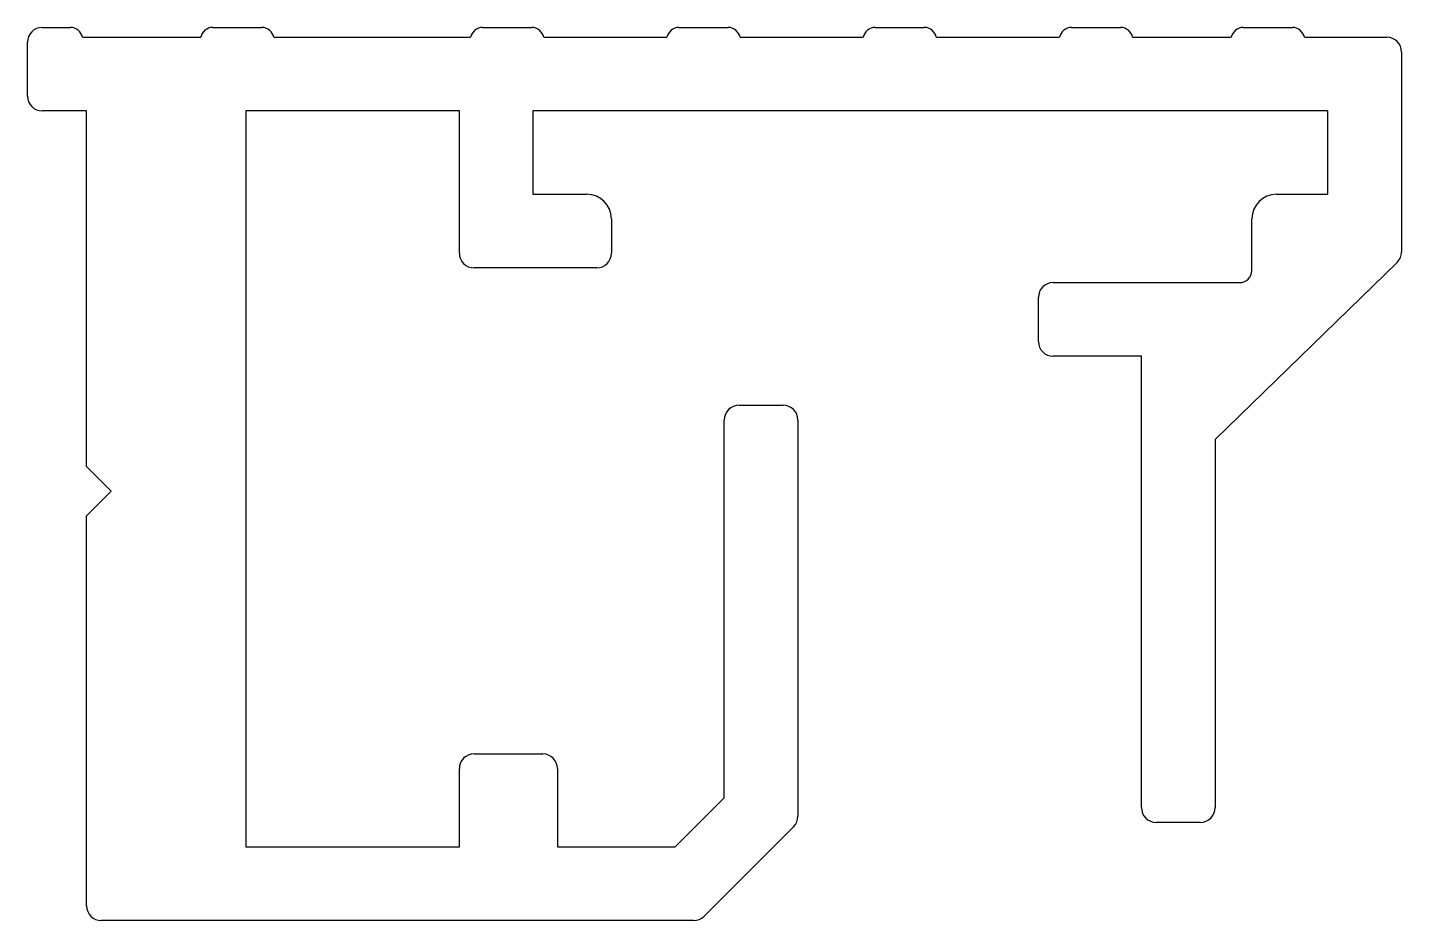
# Model space of a CAD drawing. Extents: x 969.5 to 997.5, y 647.5 to 665.7.
import ezdxf

# ---------------------------------------------------------------- set-up
doc = ezdxf.new("R2010")
doc.units = 0
doc.layers.get('0').update_dxf_attribs({"linetype": 'CONTINUOUS'})

msp = doc.modelspace()

# ---------------------------------------------------------------- linework, layer by layer
for p, q in [((969.814, 665.677), (970.389, 665.677)), ((973.289, 665.677), (974.289, 665.677)), ((978.789, 665.677), (979.789, 665.677)), ((982.789, 665.677), (983.789, 665.677)), ((986.789, 665.677), (987.789, 665.677)), ((990.789, 665.677), (991.789, 665.677)), ((994.289, 665.677), (995.289, 665.677)), ((969.514, 664.277), (969.514, 665.377)), ((970.634, 665.477), (973.044, 665.477)), ((974.534, 665.477), (978.544, 665.477)), ((980.034, 665.477), (982.544, 665.477)), ((984.034, 665.477), (986.544, 665.477)), ((988.034, 665.477), (990.544, 665.477)), ((992.034, 665.477), (994.044, 665.477)), ((995.534, 665.477), (997.214, 665.477)), ((997.514, 665.177), (997.514, 661.104)), ((970.718, 663.977), (969.814, 663.977)), ((970.718, 656.727), (970.718, 663.977)), ((978.314, 663.977), (973.964, 663.977)), ((973.964, 663.977), (973.964, 648.977)), ((978.314, 661.077), (978.314, 663.977)), ((996.014, 663.977), (979.814, 663.977)), ((979.814, 663.977), (979.814, 662.277)), ((996.014, 662.277), (996.014, 663.977)), ((979.814, 662.277), (980.914, 662.277)), ((994.964, 662.277), (996.014, 662.277)), ((981.414, 661.777), (981.414, 661.077)), ((994.464, 660.727), (994.464, 661.777)), ((997.423, 660.889), (993.714, 657.277)), ((981.114, 660.777), (978.614, 660.777)), ((990.414, 660.477), (994.214, 660.477)), ((990.114, 659.277), (990.114, 660.177)), ((992.214, 658.977), (990.414, 658.977)), ((992.214, 649.777), (992.214, 658.977)), ((984.014, 657.977), (984.914, 657.977)), ((983.714, 649.977), (983.714, 657.677)), ((985.214, 657.677), (985.214, 649.601)), ((993.714, 657.277), (993.714, 649.777)), ((971.222, 656.227), (970.718, 656.727)), ((970.718, 655.727), (971.222, 656.227)), ((970.718, 647.777), (970.718, 655.727)), ((978.614, 650.872), (980.014, 650.872)), ((978.314, 648.977), (978.314, 650.572)), ((980.314, 650.572), (980.314, 648.977)), ((982.714, 648.977), (983.714, 649.977)), ((985.126, 649.389), (983.302, 647.565)), ((993.414, 649.477), (992.514, 649.477)), ((973.964, 648.977), (978.314, 648.977)), ((980.314, 648.977), (982.714, 648.977)), ((983.089, 647.477), (971.018, 647.477))]:
    msp.add_line(p, q)
for centre, radius, start, end in [((969.814, 665.377), 0.3, 90, 180), ((970.389, 665.427), 0.25, 11.537, 90), ((973.289, 665.427), 0.25, 90, 168.463), ((974.289, 665.427), 0.25, 11.537, 90), ((978.789, 665.427), 0.25, 90, 168.463), ((979.789, 665.427), 0.25, 11.537, 90), ((982.789, 665.427), 0.25, 90, 168.463), ((983.789, 665.427), 0.25, 11.537, 90), ((986.789, 665.427), 0.25, 90, 168.463), ((987.789, 665.427), 0.25, 11.537, 90), ((990.789, 665.427), 0.25, 90, 168.463), ((991.789, 665.427), 0.25, 11.537, 90), ((994.289, 665.427), 0.25, 90, 168.463), ((995.289, 665.427), 0.25, 11.537, 90), ((997.214, 665.177), 0.3, 0, 90), ((969.814, 664.277), 0.3, 180, 270), ((980.914, 661.777), 0.5, 360, 90), ((994.964, 661.777), 0.5, 90, 180), ((997.214, 661.104), 0.3, 314.2361, 0), ((978.614, 661.077), 0.3, 180, 270), ((981.114, 661.077), 0.3, 270, 0), ((994.214, 660.727), 0.25, 270, 0), ((990.414, 660.177), 0.3, 90, 180), ((990.414, 659.277), 0.3, 180, 270), ((984.014, 657.677), 0.3, 90, 180), ((984.914, 657.677), 0.3, 0, 90), ((978.614, 650.572), 0.3, 90, 180), ((980.014, 650.572), 0.3, 0, 90), ((984.914, 649.601), 0.3, 315, 0), ((992.514, 649.777), 0.3, 180, 270), ((993.414, 649.777), 0.3, 270, 360), ((971.018, 647.777), 0.3, 180, 270), ((983.089, 647.777), 0.3, 270, 315)]:
    msp.add_arc(centre, radius, start, end)

doc.saveas('drawing.dxf')
